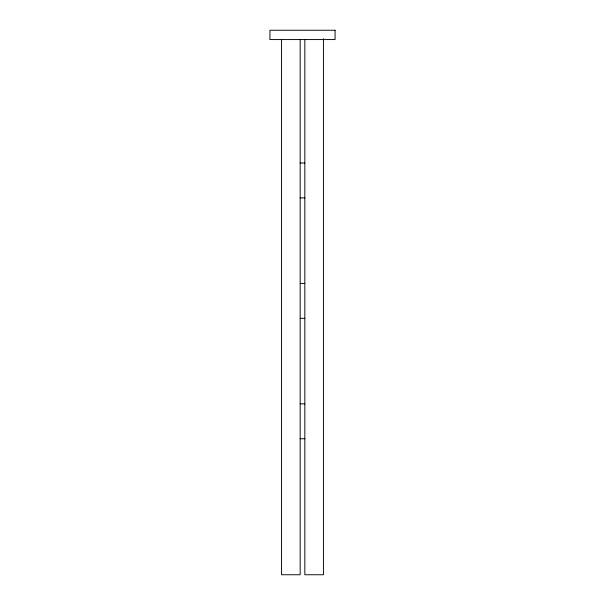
<?xml version="1.0" encoding="UTF-8"?>
<svg xmlns="http://www.w3.org/2000/svg" width="605" height="605" viewBox="0 0 605 605"><rect width="100%" height="100%" fill="white"/><g stroke="black" fill="none" stroke-linecap="round" stroke-linejoin="round"><path stroke-width="0.91" d="M300.171 163.002L304.829 163.002M300.171 197.911L304.829 197.911M300.171 283.42L304.829 283.42M300.171 318.328L304.829 318.328M300.171 403.837L304.829 403.837M300.171 438.746L304.829 438.746M323.441 38.614L323.441 574.75L304.829 574.75L304.829 39.559M300.171 39.559L300.171 574.75L281.559 574.75L281.559 39.559M335.079 30.25L269.921 30.25L269.921 39.559L335.079 39.559L335.079 30.25"/></g></svg>
